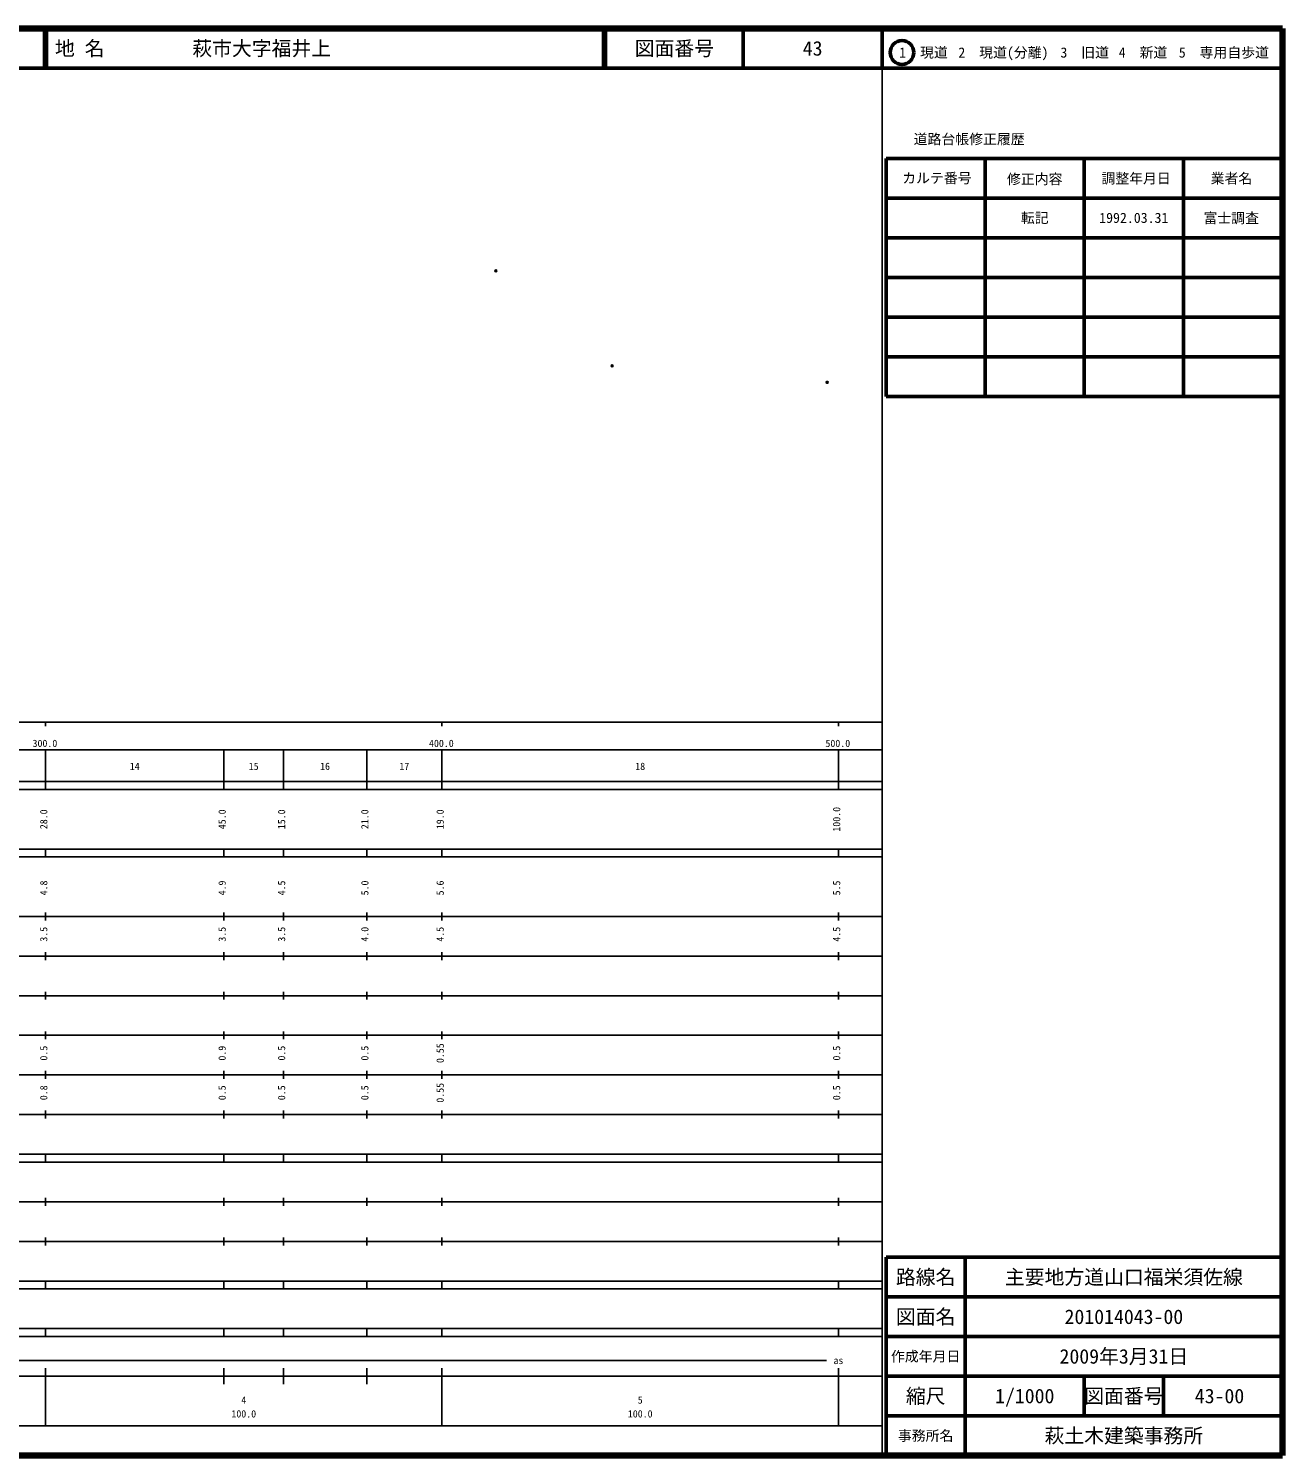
# Model space of a CAD drawing. Units: millimetres on the paper. Extents: x 40 to 680, y 20 to 380.
# Drawn here: x 363.7 to 680, y 20 to 380 of the extents above; entities that cross this region are included whole.
import ezdxf
from ezdxf.enums import TextEntityAlignment as Align

# ---------------------------------------------------------------- set-up
doc = ezdxf.new("R2010")
doc.units = ezdxf.units.MM
doc.header["$PDMODE"] = 32
doc.header["$PDSIZE"] = 0.5
doc.layers.add('M-OTRS', color=6, linetype='Continuous')
doc.layers.add('M-TTL-TXT', color=7, linetype='Continuous')
for name, color, linetype, lineweight in [('M-TTL', 2, 'Continuous', 140), ('M-TTL-BAND', 7, 'Continuous', 25), ('M-TTL-FRAM', 2, 'Continuous', 50), ('M-TTL-LINE', 7, 'Continuous', 50)]:
    doc.layers.add(name, color=color, linetype=linetype, lineweight=lineweight)
doc.styles.add('ＭＳ ゴシック', font='')
doc.styles.get('ＭＳ ゴシック').set_extended_font_data('MS Gothic')

msp = doc.modelspace()

# ---------------------------------------------------------------- linework, layer by layer
at = {"layer": 'M-OTRS'}
for p in [(481.606, 318.846), (510.902, 294.882), (565.149, 290.739)]:
    msp.add_point(p, dxfattribs=at)
at = {"layer": 'M-TTL'}
for p, q in [((680, 380), (40, 380)), ((680, 20), (680, 380)), ((40, 20), (680, 20))]:
    msp.add_line(p, q, dxfattribs=at)
at = {"layer": 'M-TTL-BAND'}
for p, q in [((579, 20), (579, 370)), ((40, 205), (579, 205)), ((368, 205), (368, 204)), ((468, 205), (468, 204)), ((568, 205), (568, 204)), ((68, 198), (579, 198)), ((368, 188), (368, 198)), ((413, 188), (413, 198)), ((428, 188), (428, 198)), ((449, 188), (449, 198)), ((468, 188), (468, 198)), ((568, 188), (568, 198)), ((40, 190), (579, 190)), ((40, 188), (579, 188)), ((40, 173), (579, 173)), ((368, 171), (368, 173)), ((413, 171), (413, 173)), ((428, 171), (428, 173)), ((449, 171), (449, 173)), ((468, 171), (468, 173)), ((568, 171), (568, 173)), ((40, 171), (579, 171)), ((40, 156), (579, 156)), ((368, 155), (368, 157)), ((413, 155), (413, 157)), ((428, 155), (428, 157)), ((449, 155), (449, 157)), ((468, 155), (468, 157)), ((568, 155), (568, 157)), ((46, 146), (579, 146)), ((368, 145), (368, 147)), ((413, 145), (413, 147)), ((428, 145), (428, 147)), ((449, 145), (449, 147)), ((468, 145), (468, 147)), ((568, 145), (568, 147)), ((368, 135), (368, 137)), ((413, 135), (413, 137)), ((428, 135), (428, 137)), ((449, 135), (449, 137)), ((468, 135), (468, 137)), ((568, 135), (568, 137)), ((52, 136), (579, 136)), ((46, 126), (579, 126)), ((368, 125), (368, 127)), ((413, 125), (413, 127)), ((428, 125), (428, 127)), ((449, 125), (449, 127)), ((468, 125), (468, 127)), ((568, 125), (568, 127)), ((52, 116), (579, 116)), ((368, 115), (368, 117)), ((413, 115), (413, 117)), ((428, 115), (428, 117)), ((449, 115), (449, 117)), ((468, 115), (468, 117)), ((568, 115), (568, 117)), ((46, 106), (579, 106)), ((368, 105), (368, 107)), ((413, 105), (413, 107)), ((428, 105), (428, 107)), ((449, 105), (449, 107)), ((468, 105), (468, 107)), ((568, 105), (568, 107)), ((40, 96), (579, 96)), ((40, 94), (579, 94)), ((368, 94), (368, 96)), ((413, 94), (413, 96)), ((428, 94), (428, 96)), ((449, 94), (449, 96)), ((468, 94), (468, 96)), ((568, 94), (568, 96)), ((49, 84), (579, 84)), ((368, 83), (368, 85)), ((413, 83), (413, 85)), ((428, 83), (428, 85)), ((449, 83), (449, 85)), ((468, 83), (468, 85)), ((568, 83), (568, 85)), ((40, 74), (579, 74)), ((368, 73), (368, 75)), ((413, 73), (413, 75)), ((428, 73), (428, 75)), ((449, 73), (449, 75)), ((468, 73), (468, 75)), ((568, 73), (568, 75)), ((40, 64), (579, 64)), ((40, 62), (579, 62)), ((368, 62), (368, 64)), ((413, 62), (413, 64)), ((428, 62), (428, 64)), ((449, 62), (449, 64)), ((468, 62), (468, 64)), ((568, 62), (568, 64)), ((40, 52), (579, 52)), ((368, 50), (368, 52)), ((413, 50), (413, 52)), ((428, 50), (428, 52)), ((449, 50), (449, 52)), ((468, 50), (468, 52)), ((568, 50), (568, 52)), ((40, 50), (579, 50)), ((71, 44), (565, 44)), ((40, 40), (579, 40)), ((368, 27.5), (368, 42)), ((413, 38), (413, 42)), ((428, 38), (428, 42)), ((449, 38), (449, 42)), ((468, 27.5), (468, 42)), ((568, 27.5), (568, 42)), ((68, 27.5), (579, 27.5))]:
    msp.add_line(p, q, dxfattribs=at)
at = {"layer": 'M-TTL-FRAM'}
for p, q in [((580, 347.197), (580, 287.197)), ((580, 347.197), (680, 347.197)), ((580, 287.197), (680, 287.197)), ((680, 70), (580, 70)), ((580, 70), (580, 20))]:
    msp.add_line(p, q, dxfattribs=at)
at = {"layer": 'M-TTL-LINE'}
for p, q in [((367.75, 380), (367.75, 370)), ((368.25, 380), (368.25, 370)), ((508.747, 380), (508.747, 370)), ((509.247, 380), (509.247, 370)), ((543.997, 380), (543.997, 370)), ((579, 380), (579, 370)), ((40, 370), (680, 370)), ((605, 347.197), (605, 287.197)), ((630, 347.197), (630, 287.197)), ((655, 347.197), (655, 287.197)), ((580, 337.197), (680, 337.197)), ((580, 327.197), (680, 327.197)), ((580, 317.197), (680, 317.197)), ((580, 307.197), (680, 307.197)), ((580, 297.197), (680, 297.197)), ((600, 70), (600, 20)), ((680, 60), (580, 60)), ((680, 50), (580, 50)), ((680, 40), (580, 40)), ((630, 40), (630, 30)), ((650, 40), (650, 30)), ((680, 30), (580, 30))]:
    msp.add_line(p, q, dxfattribs=at)
msp.add_circle((584.031, 373.958), 3, dxfattribs=at)

# ---------------------------------------------------------------- texts
at = {"layer": 'M-TTL-BAND', "style": 'ＭＳ ゴシック'}
for s, p in [('300.0', (367.844, 198.195)), ('400.0', (467.844, 198.195)), ('500.0', (567.844, 198.195)), ('14', (390.5, 192.405)), ('15', (420.5, 192.405)), ('16', (438.5, 192.405)), ('17', (458.5, 192.405)), ('18', (518, 192.405)), ('as', (568, 42.5)), ('4', (418, 32.523)), ('5', (518, 32.523)), ('100.0', (418, 29.033)), ('100.0', (518, 29.033))]:
    msp.add_text(s, height=1.833, dxfattribs=at).set_placement(p, align=Align.BOTTOM_CENTER)
for s, p in [('28.0', (369, 180.5)), ('45.0', (414, 180.5)), ('15.0', (429, 180.5)), ('21.0', (450, 180.5)), ('19.0', (469, 180.5)), ('100.0', (569, 180.5)), ('4.8', (369, 163.174)), ('4.9', (414, 163.174)), ('4.5', (429, 163.174)), ('5.0', (450, 163.174)), ('5.6', (469, 163.174)), ('5.5', (569, 163.174)), ('3.5', (369, 151.5)), ('3.5', (414, 151.5)), ('3.5', (429, 151.5)), ('4.0', (450, 151.5)), ('4.5', (469, 151.5)), ('4.5', (569, 151.5)), ('0.5', (369, 121.5)), ('0.9', (414, 121.5)), ('0.5', (429, 121.5)), ('0.5', (450, 121.5)), ('0.55', (469, 121.5)), ('0.5', (569, 121.5)), ('0.8', (369, 111.5)), ('0.5', (414, 111.5)), ('0.5', (429, 111.5)), ('0.5', (450, 111.5)), ('0.55', (469, 111.5)), ('0.5', (569, 111.5))]:
    msp.add_text(s, height=1.833, rotation=90, dxfattribs=at).set_placement(p, align=Align.BOTTOM_CENTER)
at = {"layer": 'M-TTL-TXT', "style": 'ＭＳ ゴシック'}
for s, p in [('地 名', (370.38, 375)), ('萩市大字福井上', (405.024, 375))]:
    msp.add_text(s, height=3.666, dxfattribs=at).set_placement(p, align=Align.MIDDLE_LEFT)
for s, height, p in [('図面番号', 3.666, (526.622, 375)), ('43', 3.666, (561.497, 375)), ('1\u3000現道', 2.566, (589.448, 373.958)), ('2\u3000現道(分離)', 2.566, (609.619, 373.958)), ('3\u3000旧道', 2.566, (630.121, 373.958)), ('4\u3000新道', 2.566, (644.824, 373.958)), ('5\u3000専用自歩道', 2.566, (665.228, 373.958)), ('道路台帳修正履歴', 2.566, (600.968, 352.113)), ('カルテ番号', 2.566, (592.839, 342.277)), ('修正内容', 2.566, (617.509, 342.023)), ('調整年月日', 2.566, (643.089, 342.197)), ('業者名', 2.566, (667.134, 342.197)), ('転記', 2.566, (617.5, 332.245)), ('1992.03.31', 2.566, (642.5, 332.245)), ('富士調査', 2.566, (667.077, 332.189)), ('路線名', 3.666, (590, 65)), ('路線名', 3.666, (590, 65)), ('主要地方道山口福栄須佐線', 3.666, (640, 65)), ('図面名', 3.666, (590, 55)), ('図面名', 3.666, (590, 55)), ('201014043-00', 3.666, (640, 55)), ('2009年3月31日', 3.666, (640, 45)), ('作成年月日', 2.566, (590, 45)), ('作成年月日', 2.566, (590, 45)), ('縮尺', 3.666, (590, 35)), ('縮尺', 3.666, (590, 35)), ('1/1000', 3.666, (615, 35)), ('図面番号', 3.666, (640, 35)), ('図面番号', 3.666, (640, 35)), ('43-00', 3.666, (664.125, 35)), ('事務所名', 2.566, (590, 25)), ('事務所名', 2.566, (590, 25)), ('萩土木建築事務所', 3.666, (640, 25))]:
    msp.add_text(s, height=height, dxfattribs=at).set_placement(p, align=Align.MIDDLE_CENTER)

doc.saveas('drawing.dxf')
